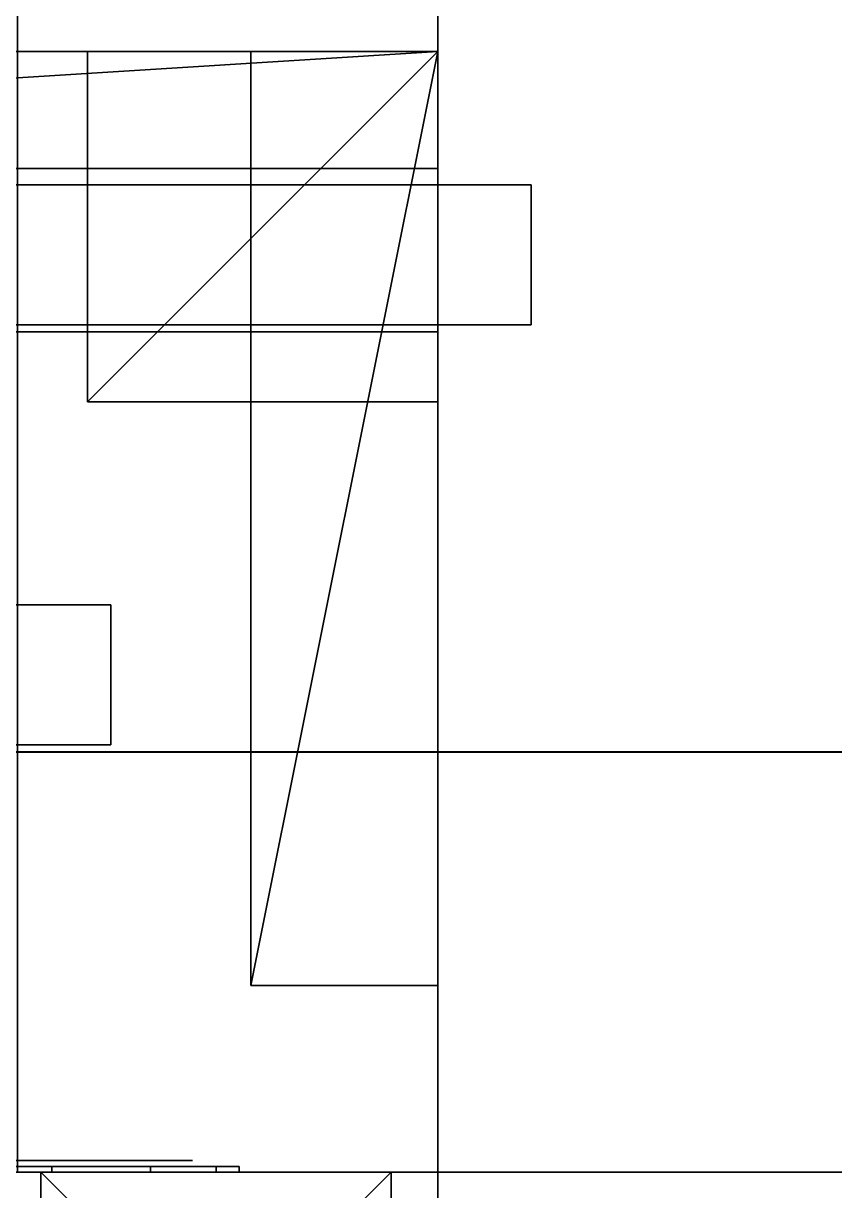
# Model space of a CAD drawing. Extents: x 0 to 7800, y -5130 to 1.
# Drawn here: x 2557.95 to 2592.69, y -2149.79 to -2099.79 of the extents above; entities that cross this region are included whole.
import ezdxf

# ---------------------------------------------------------------- set-up
doc = ezdxf.new("R2010")
doc.units = 0
for name, color, linetype in [('LAYER0', 7, 'CONTINUOUS'), ('LAYER1083', 253, 'CONTINUOUS'), ('LAYER1085', 253, 'CONTINUOUS'), ('LAYER1088', 253, 'CONTINUOUS'), ('LAYER1091', 7, 'CONTINUOUS'), ('LAYER1093', 2, 'CONTINUOUS'), ('LAYER1094', 7, 'CONTINUOUS'), ('LAYER1095', 253, 'CONTINUOUS'), ('LAYER1096', 253, 'CONTINUOUS'), ('LAYER1097', 253, 'CONTINUOUS'), ('LAYER1098', 253, 'CONTINUOUS'), ('LAYER1099', 253, 'CONTINUOUS'), ('LAYER1100', 253, 'CONTINUOUS'), ('LAYER1101', 7, 'CONTINUOUS'), ('LAYER1103', 7, 'CONTINUOUS'), ('LAYER1104', 7, 'CONTINUOUS'), ('LAYER1139', 35, 'CONTINUOUS'), ('LAYER1140', 35, 'CONTINUOUS'), ('LAYER321', 253, 'CONTINUOUS'), ('LAYER677', 7, 'CONTINUOUS'), ('LAYER697', 7, 'CONTINUOUS'), ('LAYER713', 28, 'CONTINUOUS'), ('LAYER715', 28, 'CONTINUOUS'), ('LAYER717', 253, 'CONTINUOUS'), ('LAYER718', 253, 'CONTINUOUS'), ('LAYER719', 253, 'CONTINUOUS'), ('LAYER779', 7, 'CONTINUOUS'), ('LAYER911', 45, 'CONTINUOUS')]:
    doc.layers.add(name, color=color, linetype=linetype)

msp = doc.modelspace()

# ---------------------------------------------------------------- linework, layer by layer
at = {"layer": 'LAYER0'}
for points, invisible_edges in [([(1025.693, -1555.002, -5), (4030.693, -54.002, -5), (1412.693, -4773.002, -5), (1025.693, -1555.002, -5)], 7), ([(1025.693, -54.002), (1412.693, -4773.002), (4030.693, -54.002), (1025.693, -54.002)], 3), ([(1412.693, -4773.002, -5), (4030.693, -54.002, -5), (1412.693, -5130.002, -5), (1412.693, -4773.002, -5)], 3), ([(1412.693, -5130.002, -5), (4030.693, -54.002, -5), (2602.693, -4730.002, -5), (1412.693, -5130.002, -5)], 7), ([(4030.693, -54.002), (1412.693, -4773.002), (2602.693, -4730.002), (4030.693, -54.002)], 7)]:
    msp.add_3dface(points, dxfattribs=dict(at, invisible_edges=invisible_edges))
at = {"layer": 'LAYER1083'}
for points, invisible_edges in [([(3151.695, -1779, 2032), (1975.695, -2169, 2032), (1975.695, -1779, 2032), (3151.695, -1779, 2032)], 1), ([(1975.695, -2169, 2032), (3151.695, -1779, 2032), (3151.695, -1929, 2032), (1975.695, -2169, 2032)], 5), ([(4675.695, -2169, 2057), (1975.695, -1779, 2057), (1975.695, -2169, 2057), (4675.695, -2169, 2057)], 1), ([(1975.695, -1779, 2057), (4675.695, -2169, 2057), (3151.695, -1929, 2057), (1975.695, -1779, 2057)], 7), ([(1975.695, -2169, 2032), (3151.695, -1929, 2032), (4675.695, -2169, 2032), (1975.695, -2169, 2032)], 3)]:
    msp.add_3dface(points, dxfattribs=dict(at, invisible_edges=invisible_edges))
at = {"layer": 'LAYER1085', "invisible_edges": 1}
for points in [[(2575.695, -1779, 2057), (2593.695, -2169, 2057), (2575.695, -2169, 2057), (2575.695, -1779, 2057)], [(2593.695, -2169, 2057), (2575.695, -1779, 2057), (2593.695, -1779, 2057), (2593.695, -2169, 2057)], [(2593.695, -1779, 2557), (2575.695, -2169, 2557), (2593.695, -2169, 2557), (2593.695, -1779, 2557)], [(2575.695, -2169, 2557), (2593.695, -1779, 2557), (2575.695, -1779, 2557), (2575.695, -2169, 2557)], [(2575.695, -2169, 2557), (2575.695, -1779, 2057), (2575.695, -2169, 2057), (2575.695, -2169, 2557)], [(2575.695, -1779, 2057), (2575.695, -2169, 2557), (2575.695, -1779, 2557), (2575.695, -1779, 2057)]]:
    msp.add_3dface(points, dxfattribs=at)
at = {"layer": 'LAYER1088', "invisible_edges": 1}
for points in [[(1992.695, -2131, 2557), (3133.695, -2149, 2557), (1992.695, -2149, 2557), (1992.695, -2131, 2557)], [(3133.695, -2149, 2557), (1992.695, -2131, 2557), (3133.695, -2131, 2557), (3133.695, -2149, 2557)], [(3133.695, -2131, 2657), (1992.695, -2149, 2657), (3133.695, -2149, 2657), (3133.695, -2131, 2657)], [(1992.695, -2149, 2657), (3133.695, -2131, 2657), (1992.695, -2131, 2657), (1992.695, -2149, 2657)], [(1992.695, -2131, 2557), (3133.695, -2131, 2657), (3133.695, -2131, 2557), (1992.695, -2131, 2557)], [(3133.695, -2131, 2657), (1992.695, -2131, 2557), (1992.695, -2131, 2657), (3133.695, -2131, 2657)], [(1992.695, -2149, 2657), (3133.695, -2149, 2557), (3133.695, -2149, 2657), (1992.695, -2149, 2657)], [(3133.695, -2149, 2557), (1992.695, -2149, 2657), (1992.695, -2149, 2557), (3133.695, -2149, 2557)]]:
    msp.add_3dface(points, dxfattribs=at)
at = {"layer": 'LAYER1091', "invisible_edges": 1}
for points in [[(2575.694, -2131.001, 880), (2575.694, -1719.001, 180), (2575.694, -2131.001, 180), (2575.694, -2131.001, 880)], [(2575.694, -1719.001, 180), (2575.694, -2131.001, 880), (2575.694, -1719.001, 880), (2575.694, -1719.001, 180)], [(2593.694, -2131.001, 180), (2575.694, -1719.001, 180), (2593.694, -1719.001, 180), (2593.694, -2131.001, 180)], [(2575.694, -1719.001, 180), (2593.694, -2131.001, 180), (2575.694, -2131.001, 180), (2575.694, -1719.001, 180)], [(2575.694, -2131.001, 880), (2593.694, -1719.001, 880), (2575.694, -1719.001, 880), (2575.694, -2131.001, 880)], [(2593.694, -1719.001, 880), (2575.694, -2131.001, 880), (2593.694, -2131.001, 880), (2593.694, -1719.001, 880)], [(2593.694, -2131.001, 180), (2575.694, -2131.001, 880), (2575.694, -2131.001, 180), (2593.694, -2131.001, 180)], [(2575.694, -2131.001, 880), (2593.694, -2131.001, 180), (2593.694, -2131.001, 880), (2575.694, -2131.001, 880)]]:
    msp.add_3dface(points, dxfattribs=at)
at = {"layer": 'LAYER1093'}
for points in [[(2495.694, -2101.001, 850.5), (2495.694, -2106.001, 850.5), (2575.694, -2101.001, 850.5), (2495.694, -2101.001, 850.5)], [(2575.694, -2101.001, 850.5), (2495.694, -2106.001, 850.5), (2575.694, -2106.001, 850.5), (2575.694, -2101.001, 850.5)], [(2495.694, -2101.001, 850.5), (2575.694, -2101.001, 850.5), (2495.694, -2101.001, 827.5), (2495.694, -2101.001, 850.5)], [(2495.694, -2101.001, 827.5), (2575.694, -2101.001, 850.5), (2575.694, -2101.001, 827.5), (2495.694, -2101.001, 827.5)], [(2495.694, -2101.001, 827.5), (2575.694, -2101.001, 827.5), (2495.694, -2106.001, 827.5), (2495.694, -2101.001, 827.5)], [(2495.694, -2106.001, 827.5), (2575.694, -2101.001, 827.5), (2575.694, -2106.001, 827.5), (2495.694, -2106.001, 827.5)], [(2575.694, -2101.001, 850.5), (2575.694, -2106.001, 850.5), (2575.694, -2101.001, 827.5), (2575.694, -2101.001, 850.5)], [(2575.694, -2101.001, 827.5), (2575.694, -2106.001, 850.5), (2575.694, -2106.001, 827.5), (2575.694, -2101.001, 827.5)], [(2495.694, -2106.001, 827.5), (2575.694, -2106.001, 827.5), (2495.694, -2106.001, 850.5), (2495.694, -2106.001, 827.5)], [(2495.694, -2106.001, 850.5), (2575.694, -2106.001, 827.5), (2575.694, -2106.001, 850.5), (2495.694, -2106.001, 850.5)]]:
    msp.add_3dface(points, dxfattribs=at)
at = {"layer": 'LAYER1094', "invisible_edges": 1}
for points in [[(2575.694, -2101.001, 827.5), (2495.694, -2101.001, 850.5), (2575.694, -2101.001, 850.5), (2575.694, -2101.001, 827.5)], [(2495.694, -2101.001, 850.5), (2575.694, -2101.001, 827.5), (2495.694, -2101.001, 827.5), (2495.694, -2101.001, 850.5)], [(2575.694, -2106.001, 850.5), (2495.694, -2101.001, 850.5), (2495.694, -2106.001, 850.5), (2575.694, -2106.001, 850.5)], [(2495.694, -2101.001, 850.5), (2575.694, -2106.001, 850.5), (2575.694, -2101.001, 850.5), (2495.694, -2101.001, 850.5)], [(2575.694, -2101.001, 827.5), (2495.694, -2106.001, 827.5), (2495.694, -2101.001, 827.5), (2575.694, -2101.001, 827.5)], [(2495.694, -2106.001, 827.5), (2575.694, -2101.001, 827.5), (2575.694, -2106.001, 827.5), (2495.694, -2106.001, 827.5)], [(2575.694, -2106.001, 850.5), (2575.694, -2101.001, 827.5), (2575.694, -2101.001, 850.5), (2575.694, -2106.001, 850.5)], [(2575.694, -2101.001, 827.5), (2575.694, -2106.001, 850.5), (2575.694, -2106.001, 827.5), (2575.694, -2101.001, 827.5)], [(2495.694, -2106.001, 827.5), (2575.694, -2106.001, 850.5), (2495.694, -2106.001, 850.5), (2495.694, -2106.001, 827.5)], [(2575.694, -2106.001, 850.5), (2495.694, -2106.001, 827.5), (2575.694, -2106.001, 827.5), (2575.694, -2106.001, 850.5)]]:
    msp.add_3dface(points, dxfattribs=at)
at = {"layer": 'LAYER1095'}
for points in [[(2560.694, -2101.001, 835.5), (2560.694, -2116.001, 835.5), (2560.694, -2101.001, 850.5), (2560.694, -2101.001, 835.5)], [(2560.694, -2101.001, 850.5), (2560.694, -2116.001, 835.5), (2560.694, -2116.001, 850.5), (2560.694, -2101.001, 850.5)], [(2560.694, -2101.001, 850.5), (2560.694, -2116.001, 850.5), (2575.694, -2101.001, 850.5), (2560.694, -2101.001, 850.5)], [(2575.694, -2101.001, 850.5), (2560.694, -2116.001, 850.5), (2575.694, -2116.001, 850.5), (2575.694, -2101.001, 850.5)], [(2560.694, -2101.001, 850.5), (2575.694, -2101.001, 850.5), (2560.694, -2101.001, 835.5), (2560.694, -2101.001, 850.5)], [(2560.694, -2101.001, 835.5), (2575.694, -2101.001, 850.5), (2575.694, -2101.001, 835.5), (2560.694, -2101.001, 835.5)], [(2560.694, -2101.001, 835.5), (2575.694, -2101.001, 835.5), (2560.694, -2116.001, 835.5), (2560.694, -2101.001, 835.5)], [(2560.694, -2116.001, 835.5), (2575.694, -2101.001, 835.5), (2575.694, -2116.001, 835.5), (2560.694, -2116.001, 835.5)], [(2575.694, -2101.001, 850.5), (2575.694, -2116.001, 850.5), (2575.694, -2101.001, 835.5), (2575.694, -2101.001, 850.5)], [(2575.694, -2101.001, 835.5), (2575.694, -2116.001, 850.5), (2575.694, -2116.001, 835.5), (2575.694, -2101.001, 835.5)], [(2560.694, -2116.001, 835.5), (2575.694, -2116.001, 835.5), (2560.694, -2116.001, 850.5), (2560.694, -2116.001, 835.5)], [(2560.694, -2116.001, 850.5), (2575.694, -2116.001, 835.5), (2575.694, -2116.001, 850.5), (2560.694, -2116.001, 850.5)]]:
    msp.add_3dface(points, dxfattribs=at)
at = {"layer": 'LAYER1096'}
for points in [[(2560.694, -2101.001, 835.5), (2560.694, -2116.001, 835.5), (2560.694, -2101.001, 850.5), (2560.694, -2101.001, 835.5)], [(2560.694, -2101.001, 850.5), (2560.694, -2116.001, 835.5), (2560.694, -2116.001, 850.5), (2560.694, -2101.001, 850.5)], [(2560.694, -2101.001, 850.5), (2560.694, -2116.001, 850.5), (2575.694, -2101.001, 850.5), (2560.694, -2101.001, 850.5)], [(2575.694, -2101.001, 850.5), (2560.694, -2116.001, 850.5), (2575.694, -2116.001, 850.5), (2575.694, -2101.001, 850.5)], [(2560.694, -2101.001, 850.5), (2575.694, -2101.001, 850.5), (2560.694, -2101.001, 835.5), (2560.694, -2101.001, 850.5)], [(2560.694, -2101.001, 835.5), (2575.694, -2101.001, 850.5), (2575.694, -2101.001, 835.5), (2560.694, -2101.001, 835.5)], [(2560.694, -2101.001, 835.5), (2575.694, -2101.001, 835.5), (2560.694, -2116.001, 835.5), (2560.694, -2101.001, 835.5)], [(2560.694, -2116.001, 835.5), (2575.694, -2101.001, 835.5), (2575.694, -2116.001, 835.5), (2560.694, -2116.001, 835.5)], [(2575.694, -2101.001, 850.5), (2575.694, -2116.001, 850.5), (2575.694, -2101.001, 835.5), (2575.694, -2101.001, 850.5)], [(2575.694, -2101.001, 835.5), (2575.694, -2116.001, 850.5), (2575.694, -2116.001, 835.5), (2575.694, -2101.001, 835.5)], [(2560.694, -2116.001, 835.5), (2575.694, -2116.001, 835.5), (2560.694, -2116.001, 850.5), (2560.694, -2116.001, 835.5)], [(2560.694, -2116.001, 850.5), (2575.694, -2116.001, 835.5), (2575.694, -2116.001, 850.5), (2560.694, -2116.001, 850.5)]]:
    msp.add_3dface(points, dxfattribs=at)
at = {"layer": 'LAYER1097'}
for points in [[(2560.694, -2101.001, 835.5), (2560.694, -2116.001, 835.5), (2560.694, -2101.001, 850.5), (2560.694, -2101.001, 835.5)], [(2560.694, -2101.001, 850.5), (2560.694, -2116.001, 835.5), (2560.694, -2116.001, 850.5), (2560.694, -2101.001, 850.5)], [(2560.694, -2101.001, 850.5), (2560.694, -2116.001, 850.5), (2575.694, -2101.001, 850.5), (2560.694, -2101.001, 850.5)], [(2575.694, -2101.001, 850.5), (2560.694, -2116.001, 850.5), (2575.694, -2116.001, 850.5), (2575.694, -2101.001, 850.5)], [(2560.694, -2101.001, 850.5), (2575.694, -2101.001, 850.5), (2560.694, -2101.001, 835.5), (2560.694, -2101.001, 850.5)], [(2560.694, -2101.001, 835.5), (2575.694, -2101.001, 850.5), (2575.694, -2101.001, 835.5), (2560.694, -2101.001, 835.5)], [(2560.694, -2101.001, 835.5), (2575.694, -2101.001, 835.5), (2560.694, -2116.001, 835.5), (2560.694, -2101.001, 835.5)], [(2560.694, -2116.001, 835.5), (2575.694, -2101.001, 835.5), (2575.694, -2116.001, 835.5), (2560.694, -2116.001, 835.5)], [(2575.694, -2101.001, 850.5), (2575.694, -2116.001, 850.5), (2575.694, -2101.001, 835.5), (2575.694, -2101.001, 850.5)], [(2575.694, -2101.001, 835.5), (2575.694, -2116.001, 850.5), (2575.694, -2116.001, 835.5), (2575.694, -2101.001, 835.5)], [(2560.694, -2116.001, 835.5), (2575.694, -2116.001, 835.5), (2560.694, -2116.001, 850.5), (2560.694, -2116.001, 835.5)], [(2560.694, -2116.001, 850.5), (2575.694, -2116.001, 835.5), (2575.694, -2116.001, 850.5), (2560.694, -2116.001, 850.5)]]:
    msp.add_3dface(points, dxfattribs=at)
at = {"layer": 'LAYER1098'}
for points in [[(2560.694, -2101.001, 835.5), (2560.694, -2116.001, 835.5), (2560.694, -2101.001, 850.5), (2560.694, -2101.001, 835.5)], [(2560.694, -2101.001, 850.5), (2560.694, -2116.001, 835.5), (2560.694, -2116.001, 850.5), (2560.694, -2101.001, 850.5)], [(2560.694, -2101.001, 850.5), (2560.694, -2116.001, 850.5), (2575.694, -2101.001, 850.5), (2560.694, -2101.001, 850.5)], [(2575.694, -2101.001, 850.5), (2560.694, -2116.001, 850.5), (2575.694, -2116.001, 850.5), (2575.694, -2101.001, 850.5)], [(2560.694, -2101.001, 850.5), (2575.694, -2101.001, 850.5), (2560.694, -2101.001, 835.5), (2560.694, -2101.001, 850.5)], [(2560.694, -2101.001, 835.5), (2575.694, -2101.001, 850.5), (2575.694, -2101.001, 835.5), (2560.694, -2101.001, 835.5)], [(2560.694, -2101.001, 835.5), (2575.694, -2101.001, 835.5), (2560.694, -2116.001, 835.5), (2560.694, -2101.001, 835.5)], [(2560.694, -2116.001, 835.5), (2575.694, -2101.001, 835.5), (2575.694, -2116.001, 835.5), (2560.694, -2116.001, 835.5)], [(2575.694, -2101.001, 850.5), (2575.694, -2116.001, 850.5), (2575.694, -2101.001, 835.5), (2575.694, -2101.001, 850.5)], [(2575.694, -2101.001, 835.5), (2575.694, -2116.001, 850.5), (2575.694, -2116.001, 835.5), (2575.694, -2101.001, 835.5)], [(2560.694, -2116.001, 835.5), (2575.694, -2116.001, 835.5), (2560.694, -2116.001, 850.5), (2560.694, -2116.001, 835.5)], [(2560.694, -2116.001, 850.5), (2575.694, -2116.001, 835.5), (2575.694, -2116.001, 850.5), (2560.694, -2116.001, 850.5)]]:
    msp.add_3dface(points, dxfattribs=at)
at = {"layer": 'LAYER1099'}
for points in [[(2567.694, -2101.001, 842.5), (2567.694, -2141.001, 842.5), (2567.694, -2101.001, 850.5), (2567.694, -2101.001, 842.5)], [(2567.694, -2101.001, 850.5), (2567.694, -2141.001, 842.5), (2567.694, -2141.001, 850.5), (2567.694, -2101.001, 850.5)], [(2567.694, -2101.001, 850.5), (2567.694, -2141.001, 850.5), (2575.694, -2101.001, 850.5), (2567.694, -2101.001, 850.5)], [(2575.694, -2101.001, 850.5), (2567.694, -2141.001, 850.5), (2575.694, -2141.001, 850.5), (2575.694, -2101.001, 850.5)], [(2567.694, -2101.001, 850.5), (2575.694, -2101.001, 850.5), (2567.694, -2101.001, 842.5), (2567.694, -2101.001, 850.5)], [(2567.694, -2101.001, 842.5), (2575.694, -2101.001, 850.5), (2575.694, -2101.001, 842.5), (2567.694, -2101.001, 842.5)], [(2567.694, -2101.001, 842.5), (2575.694, -2101.001, 842.5), (2567.694, -2141.001, 842.5), (2567.694, -2101.001, 842.5)], [(2567.694, -2141.001, 842.5), (2575.694, -2101.001, 842.5), (2575.694, -2141.001, 842.5), (2567.694, -2141.001, 842.5)], [(2575.694, -2101.001, 850.5), (2575.694, -2141.001, 850.5), (2575.694, -2101.001, 842.5), (2575.694, -2101.001, 850.5)], [(2575.694, -2101.001, 842.5), (2575.694, -2141.001, 850.5), (2575.694, -2141.001, 842.5), (2575.694, -2101.001, 842.5)], [(2567.694, -2141.001, 842.5), (2575.694, -2141.001, 842.5), (2567.694, -2141.001, 850.5), (2567.694, -2141.001, 842.5)], [(2567.694, -2141.001, 850.5), (2575.694, -2141.001, 842.5), (2575.694, -2141.001, 850.5), (2567.694, -2141.001, 850.5)]]:
    msp.add_3dface(points, dxfattribs=at)
at = {"layer": 'LAYER1100'}
for points in [[(2495.694, -2101.001, 850.5), (2495.694, -2106.001, 850.5), (2575.694, -2101.001, 850.5), (2495.694, -2101.001, 850.5)], [(2575.694, -2101.001, 850.5), (2495.694, -2106.001, 850.5), (2575.694, -2106.001, 850.5), (2575.694, -2101.001, 850.5)], [(2495.694, -2101.001, 850.5), (2575.694, -2101.001, 850.5), (2495.694, -2101.001, 834.5), (2495.694, -2101.001, 850.5)], [(2495.694, -2101.001, 834.5), (2575.694, -2101.001, 850.5), (2575.694, -2101.001, 834.5), (2495.694, -2101.001, 834.5)], [(2495.694, -2101.001, 834.5), (2575.694, -2101.001, 834.5), (2495.694, -2106.001, 834.5), (2495.694, -2101.001, 834.5)], [(2495.694, -2106.001, 834.5), (2575.694, -2101.001, 834.5), (2575.694, -2106.001, 834.5), (2495.694, -2106.001, 834.5)], [(2575.694, -2101.001, 850.5), (2575.694, -2106.001, 850.5), (2575.694, -2101.001, 834.5), (2575.694, -2101.001, 850.5)], [(2575.694, -2101.001, 834.5), (2575.694, -2106.001, 850.5), (2575.694, -2106.001, 834.5), (2575.694, -2101.001, 834.5)], [(2495.694, -2106.001, 834.5), (2575.694, -2106.001, 834.5), (2495.694, -2106.001, 850.5), (2495.694, -2106.001, 834.5)], [(2495.694, -2106.001, 850.5), (2575.694, -2106.001, 834.5), (2575.694, -2106.001, 850.5), (2495.694, -2106.001, 850.5)]]:
    msp.add_3dface(points, dxfattribs=at)
at = {"layer": 'LAYER1101', "invisible_edges": 1}
for points in [[(2411.694, -2131.001, 181), (2575.694, -1719.001, 181), (2575.694, -2131.001, 181), (2411.694, -2131.001, 181)], [(2575.694, -1719.001, 181), (2411.694, -2131.001, 181), (2411.694, -1719.001, 181), (2575.694, -1719.001, 181)], [(2411.694, -1719.001, 199), (2575.694, -2131.001, 199), (2575.694, -1719.001, 199), (2411.694, -1719.001, 199)], [(2575.694, -2131.001, 199), (2411.694, -1719.001, 199), (2411.694, -2131.001, 199), (2575.694, -2131.001, 199)], [(2575.694, -2131.001, 199), (2575.694, -1719.001, 181), (2575.694, -1719.001, 199), (2575.694, -2131.001, 199)], [(2575.694, -1719.001, 181), (2575.694, -2131.001, 199), (2575.694, -2131.001, 181), (2575.694, -1719.001, 181)], [(2575.694, -2131.001, 199), (2411.694, -2131.001, 181), (2575.694, -2131.001, 181), (2575.694, -2131.001, 199)], [(2411.694, -2131.001, 181), (2575.694, -2131.001, 199), (2411.694, -2131.001, 199), (2411.694, -2131.001, 181)]]:
    msp.add_3dface(points, dxfattribs=at)
at = {"layer": 'LAYER1103', "invisible_edges": 1}
for points in [[(2407.694, -2106.701, 195), (2579.694, -2106.701, 879.5), (2579.694, -2106.701, 195), (2407.694, -2106.701, 195)], [(2579.694, -2106.701, 879.5), (2407.694, -2106.701, 195), (2407.694, -2106.701, 879.5), (2579.694, -2106.701, 879.5)], [(2407.694, -2112.701, 879.5), (2579.694, -2106.701, 879.5), (2407.694, -2106.701, 879.5), (2407.694, -2112.701, 879.5)], [(2579.694, -2106.701, 879.5), (2407.694, -2112.701, 879.5), (2579.694, -2112.701, 879.5), (2579.694, -2106.701, 879.5)], [(2579.694, -2112.701, 195), (2407.694, -2106.701, 195), (2579.694, -2106.701, 195), (2579.694, -2112.701, 195)], [(2407.694, -2106.701, 195), (2579.694, -2112.701, 195), (2407.694, -2112.701, 195), (2407.694, -2106.701, 195)], [(2579.694, -2112.701, 195), (2579.694, -2106.701, 879.5), (2579.694, -2112.701, 879.5), (2579.694, -2112.701, 195)], [(2579.694, -2106.701, 879.5), (2579.694, -2112.701, 195), (2579.694, -2106.701, 195), (2579.694, -2106.701, 879.5)], [(2407.694, -2112.701, 879.5), (2579.694, -2112.701, 195), (2579.694, -2112.701, 879.5), (2407.694, -2112.701, 879.5)], [(2579.694, -2112.701, 195), (2407.694, -2112.701, 879.5), (2407.694, -2112.701, 195), (2579.694, -2112.701, 195)]]:
    msp.add_3dface(points, dxfattribs=at)
at = {"layer": 'LAYER1104', "invisible_edges": 1}
for points in [[(2411.694, -2113.001, 760), (2575.694, -2131.001, 760), (2411.694, -2131.001, 760), (2411.694, -2113.001, 760)], [(2575.694, -2131.001, 760), (2411.694, -2113.001, 760), (2575.694, -2113.001, 760), (2575.694, -2131.001, 760)], [(2575.694, -2113.001, 880), (2411.694, -2131.001, 880), (2575.694, -2131.001, 880), (2575.694, -2113.001, 880)], [(2411.694, -2131.001, 880), (2575.694, -2113.001, 880), (2411.694, -2113.001, 880), (2411.694, -2131.001, 880)], [(2411.694, -2113.001, 760), (2575.694, -2113.001, 880), (2575.694, -2113.001, 760), (2411.694, -2113.001, 760)], [(2575.694, -2113.001, 880), (2411.694, -2113.001, 760), (2411.694, -2113.001, 880), (2575.694, -2113.001, 880)], [(2575.694, -2113.001, 880), (2575.694, -2131.001, 760), (2575.694, -2113.001, 760), (2575.694, -2113.001, 880)], [(2575.694, -2131.001, 760), (2575.694, -2113.001, 880), (2575.694, -2131.001, 880), (2575.694, -2131.001, 760)], [(2411.694, -2131.001, 880), (2575.694, -2131.001, 760), (2575.694, -2131.001, 880), (2411.694, -2131.001, 880)], [(2575.694, -2131.001, 760), (2411.694, -2131.001, 880), (2411.694, -2131.001, 760), (2575.694, -2131.001, 760)]]:
    msp.add_3dface(points, dxfattribs=at)
at = {"layer": 'LAYER1139', "invisible_edges": 1}
for points in [[(3133.694, -2131.001), (1993.694, -2149.001), (1993.694, -2131.001), (3133.694, -2131.001)], [(1993.694, -2149.001), (3133.694, -2131.001), (3133.694, -2149.001), (1993.694, -2149.001)], [(1993.694, -2131.001, 180), (3133.694, -2131.001), (1993.694, -2131.001), (1993.694, -2131.001, 180)], [(3133.694, -2131.001), (1993.694, -2131.001, 180), (3133.694, -2131.001, 180), (3133.694, -2131.001)], [(3133.694, -2149.001, 180), (1993.694, -2131.001, 180), (1993.694, -2149.001, 180), (3133.694, -2149.001, 180)], [(1993.694, -2131.001, 180), (3133.694, -2149.001, 180), (3133.694, -2131.001, 180), (1993.694, -2131.001, 180)], [(3133.694, -2149.001, 180), (1993.694, -2149.001), (3133.694, -2149.001), (3133.694, -2149.001, 180)], [(1993.694, -2149.001), (3133.694, -2149.001, 180), (1993.694, -2149.001, 180), (1993.694, -2149.001)]]:
    msp.add_3dface(points, dxfattribs=at)
at = {"layer": 'LAYER1140', "invisible_edges": 1}
for points in [[(3151.694, -1699, 880), (1975.694, -2299, 880), (1975.694, -1699, 880), (3151.694, -1699, 880)], [(1975.694, -2299, 880), (3151.694, -1699, 880), (3151.694, -2299, 880), (1975.694, -2299, 880)], [(3151.694, -2299, 930), (1975.694, -1699, 930), (1975.694, -2299, 930), (3151.694, -2299, 930)], [(1975.694, -1699, 930), (3151.694, -2299, 930), (3151.694, -1699, 930), (1975.694, -1699, 930)]]:
    msp.add_3dface(points, dxfattribs=at)
at = {"layer": 'LAYER321', "invisible_edges": 1}
for points in [[(1825.696, -1779, -50), (4525.696, -2169, -50), (4525.696, -1779, -50), (1825.696, -1779, -50)], [(4525.696, -2169, -50), (1825.696, -1779, -50), (1825.696, -2169, -50), (4525.696, -2169, -50)], [(1825.696, -2169, -75), (4525.696, -1779, -75), (4525.696, -2169, -75), (1825.696, -2169, -75)], [(4525.696, -1779, -75), (1825.696, -2169, -75), (1825.696, -1779, -75), (4525.696, -1779, -75)]]:
    msp.add_3dface(points, dxfattribs=at)
at = {"layer": 'LAYER677', "invisible_edges": 1}
for points in [[(2575.695, -2149, 2057), (2557.695, -1799, 2057), (2575.695, -1799, 2057), (2575.695, -2149, 2057)], [(2557.695, -1799, 2057), (2575.695, -2149, 2057), (2557.695, -2149, 2057), (2557.695, -1799, 2057)], [(2557.695, -2149, 2557), (2575.695, -1799, 2557), (2557.695, -1799, 2557), (2557.695, -2149, 2557)], [(2575.695, -1799, 2557), (2557.695, -2149, 2557), (2575.695, -2149, 2557), (2575.695, -1799, 2557)], [(2575.695, -1799, 2557), (2575.695, -2149, 2057), (2575.695, -1799, 2057), (2575.695, -1799, 2557)], [(2575.695, -2149, 2057), (2575.695, -1799, 2557), (2575.695, -2149, 2557), (2575.695, -2149, 2057)], [(2575.695, -2149, 2057), (2557.695, -2149, 2557), (2557.695, -2149, 2057), (2575.695, -2149, 2057)], [(2557.695, -2149, 2557), (2575.695, -2149, 2057), (2575.695, -2149, 2557), (2557.695, -2149, 2557)]]:
    msp.add_3dface(points, dxfattribs=at)
at = {"layer": 'LAYER697', "invisible_edges": 1}
for points in [[(2561.695, -2124.7, 2542), (2007.695, -2124.7, 2072), (2007.695, -2124.7, 2542), (2561.695, -2124.7, 2542)], [(2007.695, -2124.7, 2072), (2561.695, -2124.7, 2542), (2561.695, -2124.7, 2072), (2007.695, -2124.7, 2072)], [(2561.695, -2130.7, 2072), (2007.695, -2124.7, 2072), (2561.695, -2124.7, 2072), (2561.695, -2130.7, 2072)], [(2007.695, -2124.7, 2072), (2561.695, -2130.7, 2072), (2007.695, -2130.7, 2072), (2007.695, -2124.7, 2072)], [(2007.695, -2130.7, 2542), (2561.695, -2124.7, 2542), (2007.695, -2124.7, 2542), (2007.695, -2130.7, 2542)], [(2561.695, -2124.7, 2542), (2007.695, -2130.7, 2542), (2561.695, -2130.7, 2542), (2561.695, -2124.7, 2542)], [(2561.695, -2124.7, 2542), (2561.695, -2130.7, 2072), (2561.695, -2124.7, 2072), (2561.695, -2124.7, 2542)], [(2561.695, -2130.7, 2072), (2561.695, -2124.7, 2542), (2561.695, -2130.7, 2542), (2561.695, -2130.7, 2072)], [(2561.695, -2130.7, 2072), (2007.695, -2130.7, 2542), (2007.695, -2130.7, 2072), (2561.695, -2130.7, 2072)], [(2007.695, -2130.7, 2542), (2561.695, -2130.7, 2072), (2561.695, -2130.7, 2542), (2007.695, -2130.7, 2542)]]:
    msp.add_3dface(points, dxfattribs=at)
at = {"layer": 'LAYER713'}
for points, invisible_edges in [([(2558.405, -2148.5, 2165.317), (2558.195, -2148.5, 2154.5), (2554.195, -2148.5, 2151), (2554.195, -2148.5, 2169)], 5), ([(2554.195, -2148.75, 2147), (2559.17, -2148.75, 2147.99), (2558.195, -2148.75, 2154.5), (2554.195, -2148.75, 2151)], 2), ([(2559.17, -2148.75, 2172.01), (2554.195, -2148.75, 2173), (2554.195, -2148.75, 2169), (2558.195, -2148.75, 2165.5)], 8), ([(2565.195, -2148.5, 2165.5), (2565.195, -2148.5, 2154.5), (2558.195, -2148.5, 2154.5), (2558.405, -2148.5, 2165.317)], 4), ([(2559.17, -2148.75, 2147.99), (2563.387, -2148.75, 2150.808), (2561.695, -2148.75, 2154.5), (2558.195, -2148.75, 2154.5)], 10), ([(2563.387, -2148.75, 2169.192), (2559.17, -2148.75, 2172.01), (2558.195, -2148.75, 2165.5), (2561.695, -2148.75, 2165.5)], 10), ([(2563.387, -2148.75, 2150.808), (2566.206, -2148.75, 2155.025), (2565.195, -2148.75, 2154.5), (2561.695, -2148.75, 2154.5)], 10), ([(2566.206, -2148.75, 2164.975), (2563.387, -2148.75, 2169.192), (2561.695, -2148.75, 2165.5), (2565.195, -2148.75, 2165.5)], 10), ([(2566.206, -2148.75, 2155.025), (2567.195, -2148.75, 2160), (2565.195, -2148.75, 2160), (2565.195, -2148.75, 2154.5)], 10), ([(2567.195, -2148.75, 2160), (2566.206, -2148.75, 2164.975), (2565.195, -2148.75, 2165.5), (2565.195, -2148.75, 2160)], 10)]:
    msp.add_3dface(points, dxfattribs=dict(at, invisible_edges=invisible_edges))
at = {"layer": 'LAYER715'}
for points, invisible_edges in [([(2558.405, -2148.5, 2459.317), (2558.195, -2148.5, 2448.5), (2554.195, -2148.5, 2445), (2554.195, -2148.5, 2463)], 5), ([(2554.195, -2148.75, 2441), (2559.17, -2148.75, 2441.99), (2558.195, -2148.75, 2448.5), (2554.195, -2148.75, 2445)], 2), ([(2559.17, -2148.75, 2466.01), (2554.195, -2148.75, 2467), (2554.195, -2148.75, 2463), (2558.195, -2148.75, 2459.5)], 8), ([(2565.195, -2148.5, 2459.5), (2565.195, -2148.5, 2448.5), (2558.195, -2148.5, 2448.5), (2558.405, -2148.5, 2459.317)], 4), ([(2559.17, -2148.75, 2441.99), (2563.387, -2148.75, 2444.808), (2561.695, -2148.75, 2448.5), (2558.195, -2148.75, 2448.5)], 10), ([(2563.387, -2148.75, 2463.192), (2559.17, -2148.75, 2466.01), (2558.195, -2148.75, 2459.5), (2561.695, -2148.75, 2459.5)], 10), ([(2563.387, -2148.75, 2444.808), (2566.206, -2148.75, 2449.025), (2565.195, -2148.75, 2448.5), (2561.695, -2148.75, 2448.5)], 10), ([(2566.206, -2148.75, 2458.975), (2563.387, -2148.75, 2463.192), (2561.695, -2148.75, 2459.5), (2565.195, -2148.75, 2459.5)], 10), ([(2566.206, -2148.75, 2449.025), (2567.195, -2148.75, 2454), (2565.195, -2148.75, 2454), (2565.195, -2148.75, 2448.5)], 10), ([(2567.195, -2148.75, 2454), (2566.206, -2148.75, 2458.975), (2565.195, -2148.75, 2459.5), (2565.195, -2148.75, 2454)], 10)]:
    msp.add_3dface(points, dxfattribs=dict(at, invisible_edges=invisible_edges))
at = {"layer": 'LAYER717', "invisible_edges": 1}
for points in [[(2286.195, -2149, 2554), (2573.695, -2149, 2095), (2286.195, -2149, 2095), (2286.195, -2149, 2554)], [(2573.695, -2149, 2095), (2286.195, -2149, 2554), (2573.695, -2149, 2554), (2573.695, -2149, 2095)], [(2286.195, -2167, 2095), (2573.695, -2149, 2095), (2573.695, -2167, 2095), (2286.195, -2167, 2095)], [(2573.695, -2149, 2095), (2286.195, -2167, 2095), (2286.195, -2149, 2095), (2573.695, -2149, 2095)], [(2286.195, -2149, 2554), (2573.695, -2167, 2554), (2573.695, -2149, 2554), (2286.195, -2149, 2554)], [(2573.695, -2167, 2554), (2286.195, -2149, 2554), (2286.195, -2167, 2554), (2573.695, -2167, 2554)], [(2573.695, -2167, 2554), (2573.695, -2149, 2095), (2573.695, -2149, 2554), (2573.695, -2167, 2554)], [(2573.695, -2149, 2095), (2573.695, -2167, 2554), (2573.695, -2167, 2095), (2573.695, -2149, 2095)]]:
    msp.add_3dface(points, dxfattribs=at)
at = {"layer": 'LAYER718'}
for points in [[(2573.695, -2149, 2095), (2573.695, -2149, 2080), (2558.695, -2149, 2095), (2573.695, -2149, 2095)], [(2558.695, -2149, 2095), (2573.695, -2149, 2080), (2558.695, -2149, 2080), (2558.695, -2149, 2095)], [(2573.695, -2164, 2095), (2573.695, -2149, 2095), (2558.695, -2164, 2095), (2573.695, -2164, 2095)], [(2558.695, -2164, 2095), (2573.695, -2149, 2095), (2558.695, -2149, 2095), (2558.695, -2164, 2095)], [(2558.695, -2164, 2095), (2558.695, -2149, 2095), (2558.695, -2164, 2080), (2558.695, -2164, 2095)], [(2558.695, -2164, 2080), (2558.695, -2149, 2095), (2558.695, -2149, 2080), (2558.695, -2164, 2080)], [(2558.695, -2164, 2080), (2558.695, -2149, 2080), (2573.695, -2164, 2080), (2558.695, -2164, 2080)], [(2573.695, -2164, 2080), (2558.695, -2149, 2080), (2573.695, -2149, 2080), (2573.695, -2164, 2080)], [(2573.695, -2164, 2095), (2573.695, -2164, 2080), (2573.695, -2149, 2095), (2573.695, -2164, 2095)], [(2573.695, -2149, 2095), (2573.695, -2164, 2080), (2573.695, -2149, 2080), (2573.695, -2149, 2095)]]:
    msp.add_3dface(points, dxfattribs=at)
at = {"layer": 'LAYER719'}
for points in [[(2573.695, -2149, 2095), (2573.695, -2149, 2080), (2558.695, -2149, 2095), (2573.695, -2149, 2095)], [(2558.695, -2149, 2095), (2573.695, -2149, 2080), (2558.695, -2149, 2080), (2558.695, -2149, 2095)], [(2573.695, -2164, 2095), (2573.695, -2149, 2095), (2558.695, -2164, 2095), (2573.695, -2164, 2095)], [(2558.695, -2164, 2095), (2573.695, -2149, 2095), (2558.695, -2149, 2095), (2558.695, -2164, 2095)], [(2558.695, -2164, 2095), (2558.695, -2149, 2095), (2558.695, -2164, 2080), (2558.695, -2164, 2095)], [(2558.695, -2164, 2080), (2558.695, -2149, 2095), (2558.695, -2149, 2080), (2558.695, -2164, 2080)], [(2558.695, -2164, 2080), (2558.695, -2149, 2080), (2573.695, -2164, 2080), (2558.695, -2164, 2080)], [(2573.695, -2164, 2080), (2558.695, -2149, 2080), (2573.695, -2149, 2080), (2573.695, -2164, 2080)], [(2573.695, -2164, 2095), (2573.695, -2164, 2080), (2573.695, -2149, 2095), (2573.695, -2164, 2095)], [(2573.695, -2149, 2095), (2573.695, -2164, 2080), (2573.695, -2149, 2080), (2573.695, -2149, 2095)]]:
    msp.add_3dface(points, dxfattribs=at)
at = {"layer": 'LAYER911', "invisible_edges": 1}
for points in [[(1993.694, -2131.001, 880), (3133.694, -2131.001, 180), (1993.694, -2131.001, 180), (1993.694, -2131.001, 880)], [(3133.694, -2131.001, 180), (1993.694, -2131.001, 880), (3133.694, -2131.001, 880), (3133.694, -2131.001, 180)], [(1993.694, -2149.001, 180), (3133.694, -2131.001, 180), (3133.694, -2149.001, 180), (1993.694, -2149.001, 180)], [(3133.694, -2131.001, 180), (1993.694, -2149.001, 180), (1993.694, -2131.001, 180), (3133.694, -2131.001, 180)], [(1993.694, -2131.001, 880), (3133.694, -2149.001, 880), (3133.694, -2131.001, 880), (1993.694, -2131.001, 880)], [(3133.694, -2149.001, 880), (1993.694, -2131.001, 880), (1993.694, -2149.001, 880), (3133.694, -2149.001, 880)], [(3133.694, -2149.001, 880), (1993.694, -2149.001, 180), (3133.694, -2149.001, 180), (3133.694, -2149.001, 880)], [(1993.694, -2149.001, 180), (3133.694, -2149.001, 880), (1993.694, -2149.001, 880), (1993.694, -2149.001, 180)]]:
    msp.add_3dface(points, dxfattribs=at)

# ---------------------------------------------------------------- meshes
at = {"layer": 'LAYER713'}
mesh = msp.add_polymesh((2, 9), dxfattribs=at)
for k, corner in enumerate([(2554.195, -2148.75, 2147), (2559.17, -2148.75, 2147.99), (2563.387, -2148.75, 2150.808), (2566.206, -2148.75, 2155.025), (2567.195, -2148.75, 2160), (2566.206, -2148.75, 2164.975), (2563.387, -2148.75, 2169.192), (2559.17, -2148.75, 2172.01), (2554.195, -2148.75, 2173), (2554.195, -2149, 2147), (2559.17, -2149, 2147.99), (2563.387, -2149, 2150.808), (2566.206, -2149, 2155.025), (2567.195, -2149, 2160), (2566.206, -2149, 2164.975), (2563.387, -2149, 2169.192), (2559.17, -2149, 2172.01), (2554.195, -2149, 2173)]):
    mesh.set_mesh_vertex(divmod(k, 9), corner)
at = {"layer": 'LAYER715'}
mesh = msp.add_polymesh((2, 9), dxfattribs=at)
for k, corner in enumerate([(2554.195, -2148.75, 2441), (2559.17, -2148.75, 2441.99), (2563.387, -2148.75, 2444.808), (2566.206, -2148.75, 2449.025), (2567.195, -2148.75, 2454), (2566.206, -2148.75, 2458.975), (2563.387, -2148.75, 2463.192), (2559.17, -2148.75, 2466.01), (2554.195, -2148.75, 2467), (2554.195, -2149, 2441), (2559.17, -2149, 2441.99), (2563.387, -2149, 2444.808), (2566.206, -2149, 2449.025), (2567.195, -2149, 2454), (2566.206, -2149, 2458.975), (2563.387, -2149, 2463.192), (2559.17, -2149, 2466.01), (2554.195, -2149, 2467)]):
    mesh.set_mesh_vertex(divmod(k, 9), corner)
at = {"layer": 'LAYER779'}
mesh = msp.add_polymesh((4, 2), dxfattribs=at)
for k, corner in enumerate([(4675.695, -4580, 2657), (4675.695, -1929, 2657), (2452.695, -4580, 2657), (4675.695, -4580, 2657), (2452.695, -5130, 2657), (2452.695, -4580, 2657), (2602.695, -5130, 2657), (2602.695, -4730, 2657)]):
    mesh.set_mesh_vertex(divmod(k, 2), corner)

doc.saveas('drawing.dxf')
